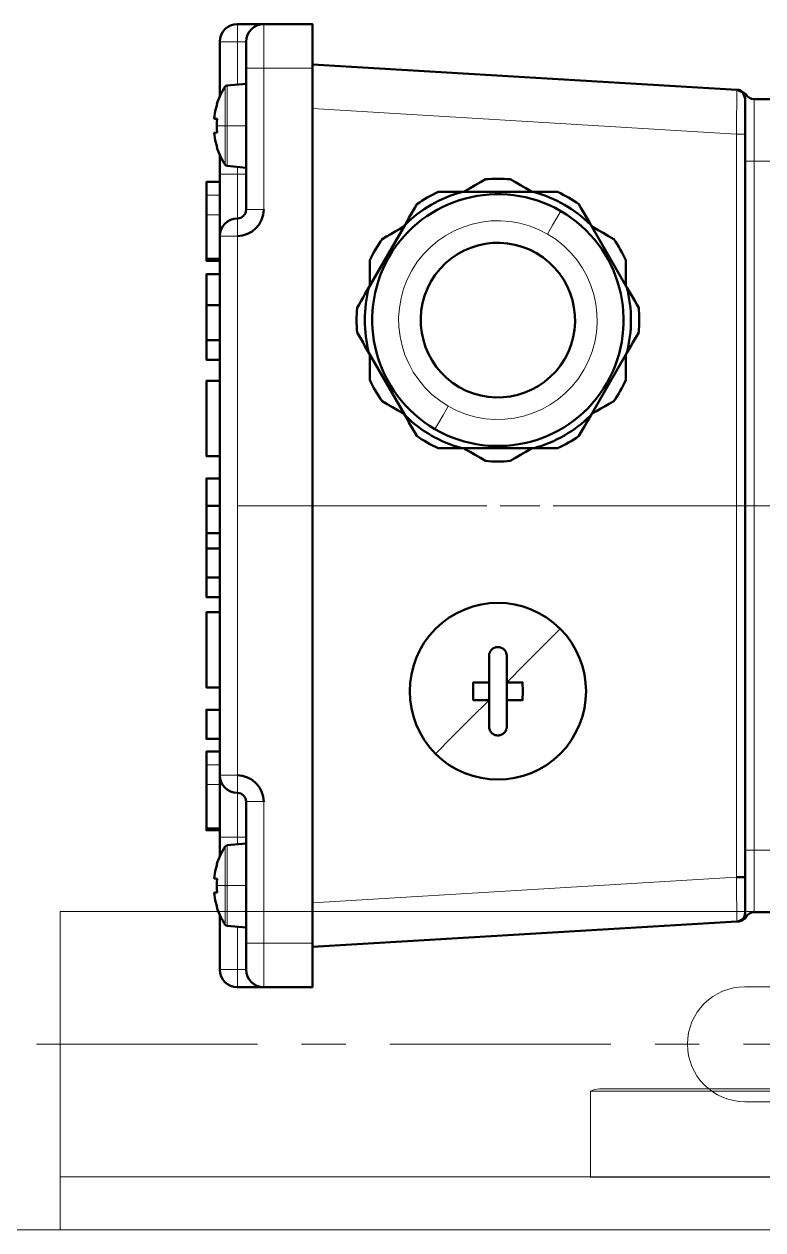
# Model space of a CAD drawing. Header units: millimetres. Extents: x 174875 to 182855, y -330615 to -324972.
# Drawn here: x 177646.8 to 177730.4, y -325858 to -325721.6 of the extents above; entities that cross this region are included whole.
import ezdxf

# ---------------------------------------------------------------- set-up
doc = ezdxf.new("R2010")
doc.units = ezdxf.units.MM
doc.header["$LTSCALE"] = 20
doc.linetypes.add('CENTER', pattern=[2, 1.25, -0.25, 0.25, -0.25])
doc.layers.get('0').update_dxf_attribs({"lineweight": 15})
doc.layers.add('PDF_几何图形', color=7, linetype='Continuous')
doc.layers.add('实线', color=7, linetype='Continuous')
doc.layers.add('中心线', color=1, linetype='CENTER', lineweight=9)
doc.layers.add('细实线', color=4, linetype='Continuous', lineweight=9)

# ---------------------------------------------------------------- blocks, each defined once
blk = doc.blocks.new('Z$W@#0D7750773333335')
at = {"layer": 'PDF_几何图形', "lineweight": 50}
for points in [[(39.42, 143.44), (39.25, 143.44), (39.2, 143.44), (39.2, 141.94)], [(39.42, 141.94), (39.42, 143.44), (41.88, 143.44), (44.39, 143.44), (45.55, 143.44), (46.62, 143.44), (47.41, 143.44), (47.93, 143.44), (48.11, 143.44), (48.11, 141.94)], [(49.53, 141.94), (49.53, 143.44), (52.83, 143.44), (52.83, 141.94)], [(55.36, 141.94), (55.36, 143.44), (63.87, 143.44), (63.87, 141.94)], [(65.59, 141.94), (65.59, 143.44), (67.79, 143.44)], [(67.79, 141.94), (67.79, 143.44), (71.06, 143.44)], [(71.06, 141.94), (71.06, 143.44), (72.81, 143.44), (72.81, 141.94)], [(72.81, 143.44), (75.92, 143.44)], [(75.92, 141.94), (75.92, 143.44), (79, 143.44), (79, 141.94)], [(90.04, 141.94), (90.04, 143.44), (81.53, 143.44), (81.53, 141.94)], [(92.44, 141.94), (92.44, 143.44), (94.63, 143.44), (98.59, 143.44), (98.59, 141.94)], [(94.63, 141.94), (94.63, 143.44)], [(98.59, 143.44), (102.11, 143.44), (102.11, 141.94)], [(103.85, 143.44), (103.69, 143.44), (103.63, 143.44), (103.63, 141.94)], [(103.85, 141.94), (103.85, 143.44), (106.32, 143.44), (108.82, 143.44), (109.98, 143.44), (111.06, 143.44), (111.85, 143.44), (112.36, 143.44), (112.54, 143.44), (112.54, 141.94)], [(36.21, 141.94), (38.44, 141.94), (40, 141.94), (41.47, 141.94), (42.8, 141.94), (43.91, 141.94), (44.74, 141.94), (45.26, 141.94), (45.44, 141.94), (106.41, 141.94), (106.59, 141.94), (107.1, 141.94), (107.94, 141.94), (109.05, 141.94), (110.37, 141.94), (111.85, 141.94), (113.41, 141.94), (115.64, 141.94)], [(26, 131.45), (28.89, 83.41)], [(122.96, 83.41), (125.84, 131.45)], [(55.93, 111.46), (55.93, 112.35), (55.93, 113.25), (54.93, 113.27), (53.93, 113.25), (53.93, 112.35), (53.93, 111.46), (55.93, 111.46), (57.44, 111.46), (58.93, 111.46), (59.03, 111.45), (59.12, 111.44), (59.17, 111.43), (59.22, 111.41), (59.26, 111.4), (59.31, 111.38), (59.4, 111.34), (59.48, 111.29), (59.52, 111.26), (59.56, 111.23), (59.6, 111.2), (59.63, 111.17), (59.7, 111.09), (59.76, 111.02), (59.79, 110.97), (59.81, 110.93), (59.83, 110.89), (59.85, 110.84), (59.87, 110.8), (59.89, 110.75), (59.9, 110.7), (59.91, 110.65), (59.93, 110.56), (59.93, 110.46), (59.93, 110.41), (59.93, 110.36), (59.92, 110.33), (59.92, 110.31), (59.92, 110.28), (59.91, 110.26), (59.89, 110.16), (59.85, 110.07), (59.84, 110.05), (59.83, 110.03), (59.82, 110), (59.81, 109.98), (59.79, 109.94), (59.76, 109.9), (59.7, 109.82), (59.64, 109.75), (59.6, 109.71), (59.56, 109.68), (59.52, 109.65), (59.48, 109.62), (59.44, 109.6), (59.4, 109.57), (59.36, 109.55), (59.31, 109.53), (59.22, 109.5), (59.13, 109.48), (59.08, 109.47), (59.03, 109.46), (58.98, 109.46), (58.93, 109.46), (57.44, 109.46), (55.93, 109.46), (53.93, 109.46), (52.43, 109.46), (50.93, 109.46), (50.84, 109.46), (50.74, 109.48), (50.69, 109.49), (50.65, 109.5), (50.6, 109.51), (50.55, 109.53), (50.47, 109.57), (50.38, 109.62), (50.34, 109.65), (50.3, 109.68), (50.27, 109.71), (50.23, 109.75), (50.16, 109.82), (50.11, 109.9), (50.08, 109.94), (50.05, 109.98), (50.03, 110.03), (50.01, 110.07), (49.99, 110.12), (49.98, 110.16), (49.97, 110.21), (49.95, 110.26), (49.94, 110.36), (49.93, 110.46), (49.94, 110.5), (49.94, 110.55), (49.94, 110.58), (49.95, 110.6), (49.95, 110.63), (49.95, 110.65), (49.98, 110.75), (50.01, 110.84), (50.02, 110.86), (50.03, 110.89), (50.04, 110.91), (50.05, 110.93), (50.08, 110.97), (50.1, 111.01), (50.16, 111.09), (50.23, 111.17), (50.27, 111.2), (50.3, 111.23), (50.34, 111.26), (50.38, 111.29), (50.42, 111.32), (50.47, 111.34), (50.51, 111.36), (50.55, 111.38), (50.65, 111.41), (50.74, 111.44), (50.79, 111.45), (50.84, 111.45), (50.88, 111.45), (50.93, 111.46), (52.43, 111.46), (53.93, 111.46)], [(53.93, 109.46), (53.93, 108.56), (53.93, 107.67), (54.93, 107.64), (55.93, 107.67), (55.93, 108.56), (55.93, 109.46)], [(28.89, 83.38), (28.89, 83.39), (28.89, 83.39), (28.89, 83.39), (28.89, 83.39), (28.89, 83.4), (28.89, 83.4), (28.89, 83.4), (28.89, 83.4), (28.89, 83.4), (28.89, 83.4), (28.89, 83.41), (28.89, 83.41), (28.89, 83.41), (28.89, 83.41), (28.89, 83.41)], [(28.89, 83.39), (28.89, 83.39), (28.89, 83.39), (28.89, 83.39), (28.89, 83.39), (28.89, 83.39), (28.89, 83.39), (28.89, 83.38), (28.89, 83.38), (28.89, 83.38)], [(117.96, 82.47), (118.04, 82.47), (118.12, 82.47), (118.2, 82.47), (118.27, 82.47), (118.35, 82.47), (118.43, 82.47), (118.5, 82.47), (118.57, 82.47), (118.65, 82.47), (118.72, 82.47), (118.79, 82.47), (118.86, 82.47), (118.92, 82.47), (118.99, 82.47), (119.05, 82.47), (119.12, 82.47), (119.18, 82.47), (119.24, 82.47), (119.3, 82.47), (119.36, 82.47), (119.42, 82.47), (119.48, 82.47), (119.53, 82.47), (119.59, 82.47), (119.65, 82.47), (119.7, 82.47), (119.76, 82.47), (119.82, 82.47), (119.87, 82.47), (119.92, 82.47), (119.97, 82.47), (120.02, 82.47), (120.07, 82.47), (120.12, 82.47), (120.17, 82.47), (120.22, 82.47), (120.28, 82.47), (120.33, 82.47), (120.39, 82.47), (120.44, 82.47), (120.49, 82.47), (120.54, 82.47), (120.59, 82.47), (120.64, 82.47), (120.68, 82.47), (120.71, 82.47), (120.75, 82.47), (120.78, 82.47), (120.81, 82.47), (120.84, 82.47), (120.88, 82.47), (120.91, 82.47), (120.94, 82.47), (120.97, 82.47), (121, 82.47), (121.03, 82.47), (121.06, 82.47), (121.09, 82.47), (121.12, 82.47), (121.15, 82.47), (121.18, 82.47), (121.21, 82.47), (121.24, 82.47), (121.27, 82.47), (121.3, 82.47), (121.33, 82.47), (121.36, 82.47), (121.39, 82.47), (121.42, 82.47), (121.45, 82.47), (121.48, 82.47), (121.5, 82.47), (121.53, 82.47), (121.56, 82.47), (121.59, 82.47), (121.62, 82.47), (121.64, 82.47), (121.67, 82.47), (121.69, 82.47), (121.72, 82.47), (121.74, 82.47), (121.77, 82.47), (121.79, 82.47), (121.81, 82.47), (121.83, 82.47), (121.84, 82.47), (121.86, 82.47), (121.87, 82.47), (121.88, 82.47), (121.9, 82.47), (121.91, 82.47), (121.92, 82.47), (121.93, 82.47), (121.94, 82.47), (121.95, 82.47), (121.95, 82.47), (121.96, 82.47), (121.97, 82.47), (121.97, 82.47), (121.97, 82.47), (121.97, 82.47), (121.98, 82.47), (122.65, 82.74), (122.96, 83.41)], [(122.95, 83.2), (122.95, 83.2), (122.95, 83.2), (122.95, 83.21), (122.95, 83.21), (122.95, 83.21), (122.95, 83.21), (122.95, 83.21), (122.95, 83.23), (122.95, 83.24), (122.95, 83.25), (122.95, 83.26), (122.95, 83.28), (122.95, 83.29), (122.96, 83.3), (122.96, 83.32), (122.96, 83.32), (122.96, 83.33), (122.96, 83.33), (122.96, 83.33), (122.96, 83.34), (122.96, 83.34), (122.96, 83.35), (122.96, 83.35), (122.96, 83.35), (122.96, 83.36), (122.96, 83.36), (122.96, 83.36), (122.96, 83.37), (122.96, 83.37), (122.96, 83.37), (122.96, 83.38), (122.96, 83.38)], [(122.96, 83.41), (122.96, 83.41), (122.96, 83.41), (122.96, 83.41), (122.96, 83.41), (122.96, 83.41), (122.96, 83.41), (122.96, 83.41), (122.96, 83.4), (122.96, 83.4), (122.96, 83.4), (122.96, 83.4), (122.96, 83.4), (122.96, 83.4), (122.96, 83.4), (122.96, 83.4), (122.96, 83.4), (122.96, 83.4), (122.96, 83.4), (122.96, 83.4)], [(122.96, 83.38), (122.96, 83.38), (122.96, 83.38), (122.96, 83.38), (122.96, 83.39), (122.96, 83.39), (122.96, 83.39), (122.96, 83.39), (122.96, 83.39), (122.96, 83.39), (122.96, 83.39), (122.96, 83.39), (122.96, 83.39)], [(30.34, 82.47), (30.13, 82.47), (30.02, 82.47), (29.94, 82.47), (29.9, 82.47), (29.88, 82.47)], [(121.45, 82.47), (121.43, 82.47), (121.24, 82.47), (121.03, 82.47), (120.79, 82.47), (120.53, 82.47), (120.26, 82.47), (119.96, 82.47), (119.65, 82.47), (119.33, 82.47), (118.99, 82.47), (118.65, 82.47), (118.31, 82.47), (117.96, 82.47), (33.89, 82.47), (33.54, 82.47), (33.19, 82.47), (32.85, 82.47), (32.52, 82.47), (32.2, 82.47), (31.89, 82.47), (31.59, 82.47), (31.31, 82.47), (31.06, 82.47), (30.82, 82.47), (30.61, 82.47), (30.42, 82.47), (30.4, 82.47)], [(121.96, 82.47), (121.96, 82.47), (121.95, 82.47), (121.9, 82.47), (121.83, 82.47), (121.72, 82.47), (121.51, 82.47)], [(122.93, 83.03), (122.93, 83.03), (122.93, 83.04), (122.93, 83.05), (122.94, 83.06), (122.94, 83.07), (122.94, 83.08), (122.94, 83.09), (122.94, 83.1), (122.94, 83.11), (122.94, 83.12), (122.94, 83.12), (122.94, 83.13), (122.95, 83.14), (122.95, 83.15), (122.95, 83.16), (122.95, 83.17), (122.95, 83.18), (122.95, 83.18), (122.95, 83.19), (122.95, 83.2), (122.95, 83.2), (122.95, 83.2)]]:
    blk.add_lwpolyline(points, dxfattribs=at)
at = {"layer": 'PDF_几何图形', "lineweight": 13}
for points in [[(44.39, 141.94), (44.39, 143.44)], [(46.62, 141.94), (46.62, 143.44)], [(108.82, 141.94), (108.82, 143.44)], [(111.06, 141.94), (111.06, 143.44)], [(23.44, 141.94), (23.44, 141.79), (23.44, 141.36), (23.44, 140.71), (23.44, 139.94), (22.68, 139.94), (22.03, 139.94), (21.6, 139.94), (21.45, 139.94)], [(32.94, 142.26), (32.94, 141.85), (32.94, 141.31), (31.57, 141.31), (30.34, 141.31), (29.36, 141.31), (28.73, 141.31), (28.51, 141.31)], [(38.44, 141.94), (38.44, 141.79), (38.44, 141.36), (38.44, 140.71), (38.44, 139.94), (38.44, 139.24), (38.44, 138.94)], [(45.44, 141.94), (45.44, 141.79), (45.44, 141.36), (45.44, 140.71), (45.44, 139.94), (106.41, 139.94), (106.41, 140.71), (106.41, 141.36), (106.41, 141.79), (106.41, 141.94)], [(113.41, 141.94), (113.41, 141.79), (113.41, 141.36), (113.41, 140.71), (113.41, 139.94), (114.25, 139.94)], [(118.91, 142.26), (118.91, 141.85), (118.91, 141.31), (120.28, 141.31), (121.51, 141.31), (122.49, 141.31), (123.12, 141.31), (123.34, 141.31)], [(128.4, 141.94), (128.4, 141.79), (128.4, 141.36), (128.4, 140.71), (128.4, 139.94), (129.17, 139.94), (129.82, 139.94), (130.25, 139.94), (130.4, 139.94)], [(28.38, 141.08), (28.54, 141.08), (28.99, 141.08), (29.72, 141.08), (30.66, 141.08), (31.76, 141.08), (32.94, 141.08), (34.12, 141.08), (35.22, 141.08), (36.17, 141.08), (36.89, 141.08), (37.35, 141.08), (37.5, 141.08)], [(32.94, 138.94), (32.94, 141.08), (32.94, 141.21), (32.94, 141.31), (34.31, 141.31), (35.54, 141.31), (36.52, 141.31), (37.15, 141.31), (37.37, 141.31)], [(114.48, 141.31), (114.7, 141.31), (115.32, 141.31), (116.3, 141.31), (117.54, 141.31), (118.91, 141.31), (118.91, 141.21), (118.91, 141.08), (117.73, 141.08), (116.63, 141.08), (115.68, 141.08), (114.96, 141.08), (114.5, 141.08), (114.35, 141.08)], [(118.91, 138.94), (118.91, 141.08), (120.09, 141.08), (121.19, 141.08), (122.13, 141.08), (122.86, 141.08), (123.31, 141.08), (123.47, 141.08)], [(23.44, 138.94), (23.44, 139.24), (23.44, 139.94), (28.28, 139.94)], [(37.6, 139.94), (38.44, 139.94), (39.73, 139.94), (40.94, 139.94), (41.97, 139.94), (42.77, 139.94), (43.27, 139.94), (43.44, 139.94), (43.59, 139.94), (44.02, 139.94), (44.67, 139.94), (45.44, 139.94)], [(75.92, 139.94), (75.92, 136.2), (75.92, 132.45), (75.92, 111.71)], [(113.41, 138.94), (113.41, 139.24), (113.41, 139.94), (112.12, 139.94), (110.91, 139.94), (109.88, 139.94), (109.08, 139.94), (108.58, 139.94), (108.41, 139.94), (108.26, 139.94), (107.83, 139.94), (107.18, 139.94), (106.41, 139.94)], [(123.57, 139.94), (128.4, 139.94), (128.4, 139.24), (128.4, 138.94)], [(26.44, 138.94), (26.44, 138.79), (26.44, 138.36), (26.44, 137.71), (26.44, 136.95), (25.15, 136.95), (23.94, 136.95), (22.91, 136.95), (22.12, 136.95), (21.62, 136.95), (21.45, 136.95)], [(26.44, 131.45), (26.44, 136.95), (42.44, 136.95), (42.44, 137.71), (42.44, 138.36), (42.44, 138.79), (42.44, 138.94)], [(109.41, 138.94), (109.41, 138.79), (109.41, 138.36), (109.41, 137.71), (109.41, 136.95)], [(125.4, 138.94), (125.4, 138.79), (125.4, 138.36), (125.4, 137.71), (125.4, 136.95), (126.7, 136.95), (127.9, 136.95), (128.94, 136.95), (129.73, 136.95), (130.23, 136.95), (130.4, 136.95)], [(109.41, 136.95), (125.4, 136.95), (125.4, 131.45)], [(31.01, 131.45), (33.89, 83.47), (117.96, 83.47), (120.84, 131.45)], [(53.93, 111.46), (51.83, 113.55), (49.8, 115.59), (47.86, 117.52)], [(55.93, 109.46), (58.03, 107.36), (60.07, 105.32), (62, 103.39)], [(75.92, 110.21), (75.92, 105.71)], [(75.92, 104.21), (75.92, 83.47), (75.92, 79.72), (75.92, 75.97)], [(33.89, 83.47), (33.88, 83.47), (33.87, 83.47), (33.85, 83.47), (33.83, 83.47), (33.8, 83.47), (33.77, 83.47), (33.74, 83.46), (33.7, 83.46), (33.66, 83.46), (33.62, 83.46), (33.57, 83.46), (33.52, 83.46), (33.46, 83.46), (33.4, 83.46), (33.34, 83.46), (33.27, 83.46), (33.2, 83.46), (33.13, 83.46), (33.05, 83.46), (32.97, 83.46), (32.88, 83.45), (32.79, 83.45), (32.7, 83.45), (32.61, 83.45), (32.51, 83.45), (32.41, 83.45), (32.3, 83.45), (32.2, 83.45), (32.08, 83.45), (31.97, 83.44), (31.78, 83.44), (31.59, 83.44), (31.41, 83.44), (31.24, 83.44), (31.07, 83.43), (30.91, 83.43), (30.76, 83.43), (30.62, 83.43), (30.48, 83.43), (30.35, 83.42), (30.33, 83.42), (30.3, 83.42), (30.28, 83.42), (30.25, 83.42), (30.23, 83.42), (30.2, 83.42), (30.18, 83.42), (30.16, 83.42), (30.13, 83.42), (30.11, 83.42), (30.09, 83.42), (30.06, 83.42), (30.04, 83.42), (30.02, 83.42), (30, 83.42), (29.97, 83.42), (29.95, 83.42), (29.93, 83.42), (29.91, 83.42), (29.89, 83.42), (29.87, 83.42), (29.85, 83.42), (29.83, 83.42), (29.81, 83.42), (29.79, 83.42), (29.77, 83.42), (29.75, 83.42), (29.73, 83.42), (29.71, 83.42), (29.69, 83.42), (29.67, 83.42), (29.65, 83.42), (29.63, 83.42), (29.62, 83.42), (29.6, 83.42), (29.58, 83.42), (29.56, 83.42), (29.55, 83.41), (29.53, 83.41), (29.51, 83.41), (29.49, 83.41), (29.48, 83.41), (29.46, 83.41), (29.45, 83.41), (29.43, 83.41), (29.42, 83.41), (29.4, 83.41), (29.39, 83.41), (29.37, 83.41), (29.36, 83.41), (29.34, 83.41), (29.33, 83.41), (29.31, 83.41), (29.3, 83.41), (29.29, 83.41), (29.27, 83.41), (29.26, 83.41), (29.25, 83.41), (29.24, 83.41), (29.22, 83.41), (29.21, 83.41), (29.2, 83.41), (29.19, 83.41), (29.18, 83.41), (29.16, 83.41), (29.15, 83.41), (29.14, 83.41), (29.13, 83.41), (29.12, 83.41), (29.11, 83.41), (29.1, 83.41), (29.09, 83.41), (29.08, 83.41), (29.07, 83.41), (29.07, 83.41), (29.06, 83.41), (29.05, 83.41), (29.04, 83.41), (29.03, 83.41), (29.02, 83.41), (29.02, 83.41), (29.01, 83.41), (29, 83.41), (28.99, 83.41), (28.99, 83.41), (28.98, 83.41), (28.98, 83.41), (28.97, 83.41), (28.96, 83.41), (28.96, 83.41), (28.95, 83.41), (28.95, 83.41), (28.94, 83.41), (28.94, 83.41), (28.93, 83.41), (28.93, 83.41), (28.92, 83.41), (28.92, 83.41), (28.92, 83.41), (28.91, 83.41), (28.91, 83.41), (28.91, 83.41), (28.9, 83.41), (28.9, 83.41), (28.9, 83.41), (28.9, 83.41), (28.89, 83.41), (28.89, 83.41), (28.89, 83.41), (28.89, 83.41), (28.89, 83.41), (28.89, 83.41), (28.89, 83.41), (28.89, 83.41), (28.89, 83.41), (28.89, 83.41)], [(122.96, 83.41), (122.96, 83.41), (122.96, 83.41), (122.96, 83.41), (122.96, 83.41), (122.96, 83.41), (122.96, 83.41), (122.96, 83.41), (122.96, 83.41), (122.96, 83.41), (122.96, 83.41), (122.96, 83.41), (122.96, 83.41), (122.96, 83.41), (122.96, 83.41), (122.95, 83.41), (122.95, 83.41), (122.95, 83.41), (122.95, 83.41), (122.95, 83.41), (122.95, 83.41), (122.95, 83.41), (122.95, 83.41), (122.95, 83.41), (122.94, 83.41), (122.94, 83.41), (122.94, 83.41), (122.94, 83.41), (122.94, 83.41), (122.94, 83.41), (122.93, 83.41), (122.93, 83.41), (122.93, 83.41), (122.93, 83.41), (122.93, 83.41), (122.92, 83.41), (122.92, 83.41), (122.92, 83.41), (122.92, 83.41), (122.91, 83.41), (122.91, 83.41), (122.91, 83.41), (122.91, 83.41), (122.9, 83.41), (122.9, 83.41), (122.9, 83.41), (122.9, 83.41), (122.89, 83.41), (122.89, 83.41), (122.89, 83.41), (122.88, 83.41), (122.88, 83.41), (122.88, 83.41), (122.87, 83.41), (122.87, 83.41), (122.87, 83.41), (122.86, 83.41), (122.86, 83.41), (122.86, 83.41), (122.85, 83.41), (122.85, 83.41), (122.85, 83.41), (122.84, 83.41), (122.84, 83.41), (122.83, 83.41), (122.83, 83.41), (122.83, 83.41), (122.82, 83.41), (122.82, 83.41), (122.81, 83.41), (122.81, 83.41), (122.8, 83.41), (122.8, 83.41), (122.8, 83.41), (122.79, 83.41), (122.79, 83.41), (122.78, 83.41), (122.78, 83.41), (122.77, 83.41), (122.77, 83.41), (122.76, 83.41), (122.76, 83.41), (122.75, 83.41), (122.75, 83.41), (122.74, 83.41), (122.74, 83.41), (122.73, 83.41), (122.72, 83.41), (122.72, 83.41), (122.71, 83.41), (122.71, 83.41), (122.7, 83.41), (122.7, 83.41), (122.69, 83.41), (122.68, 83.41), (122.68, 83.41), (122.67, 83.41), (122.67, 83.41), (122.66, 83.41), (122.65, 83.41), (122.65, 83.41), (122.64, 83.41), (122.63, 83.41), (122.63, 83.41), (122.62, 83.41), (122.61, 83.41), (122.61, 83.41), (122.6, 83.41), (122.59, 83.41), (122.59, 83.41), (122.58, 83.41), (122.57, 83.41), (122.57, 83.41), (122.56, 83.41), (122.55, 83.41), (122.54, 83.41), (122.54, 83.41), (122.53, 83.41), (122.52, 83.41), (122.51, 83.41), (122.51, 83.41), (122.5, 83.41), (122.49, 83.41), (122.48, 83.41), (122.47, 83.41), (122.47, 83.41), (122.46, 83.41), (122.45, 83.41), (122.44, 83.41), (122.43, 83.41), (122.43, 83.41), (122.42, 83.41), (122.41, 83.41), (122.4, 83.41), (122.39, 83.41), (122.38, 83.41), (122.37, 83.41), (122.37, 83.41), (122.36, 83.41), (122.35, 83.41), (122.34, 83.41), (122.33, 83.41), (122.32, 83.41), (122.31, 83.41), (122.3, 83.41), (122.29, 83.42), (122.28, 83.42), (122.27, 83.42), (122.26, 83.42), (122.25, 83.42), (122.25, 83.42), (122.24, 83.42), (122.23, 83.42), (122.22, 83.42), (122.21, 83.42), (122.2, 83.42), (122.19, 83.42), (122.18, 83.42), (122.17, 83.42), (122.16, 83.42), (122.15, 83.42), (122.14, 83.42), (122.12, 83.42), (122.11, 83.42), (122.1, 83.42), (122.09, 83.42), (122.08, 83.42), (122.07, 83.42), (122.06, 83.42), (122.05, 83.42), (122.04, 83.42), (122.03, 83.42), (122.02, 83.42), (122.01, 83.42), (121.99, 83.42), (121.98, 83.42), (121.97, 83.42), (121.96, 83.42), (121.95, 83.42), (121.94, 83.42), (121.93, 83.42), (121.92, 83.42), (121.9, 83.42), (121.89, 83.42), (121.88, 83.42), (121.87, 83.42), (121.86, 83.42), (121.84, 83.42), (121.83, 83.42), (121.82, 83.42), (121.81, 83.42), (121.8, 83.42), (121.78, 83.42), (121.77, 83.42), (121.76, 83.42), (121.75, 83.42), (121.73, 83.42), (121.72, 83.42), (121.71, 83.42), (121.7, 83.42), (121.68, 83.42), (121.67, 83.42), (121.66, 83.42), (121.64, 83.42), (121.63, 83.42), (121.62, 83.42), (121.6, 83.42), (121.59, 83.42), (121.58, 83.42), (121.57, 83.42), (121.55, 83.42), (121.54, 83.42), (121.52, 83.42), (121.51, 83.42), (121.5, 83.42), (121.33, 83.43), (121.16, 83.43), (120.97, 83.43), (120.78, 83.43), (120.57, 83.44), (120.35, 83.44), (120.11, 83.44), (119.87, 83.44), (119.74, 83.45), (119.6, 83.45), (119.47, 83.45), (119.34, 83.45), (119.22, 83.45), (119.1, 83.45), (118.99, 83.45), (118.88, 83.46), (118.78, 83.46), (118.68, 83.46), (118.6, 83.46), (118.51, 83.46), (118.43, 83.46), (118.36, 83.46), (118.3, 83.46), (118.23, 83.46), (118.18, 83.46), (118.13, 83.46), (118.09, 83.47), (118.05, 83.47), (118.02, 83.47), (117.99, 83.47), (117.97, 83.47), (117.96, 83.47), (117.96, 83.08), (117.96, 82.76), (117.96, 82.47)], [(29.88, 82.47), (29.88, 82.47), (29.87, 82.47), (29.87, 82.47), (29.86, 82.47), (29.85, 82.47), (29.85, 82.47), (29.84, 82.47), (29.84, 82.47), (29.83, 82.47), (29.82, 82.47), (29.82, 82.46), (29.81, 82.46), (29.81, 82.46), (29.8, 82.46), (29.8, 82.46), (29.79, 82.46), (29.79, 82.46), (29.78, 82.46), (29.77, 82.46), (29.77, 82.46), (29.76, 82.46), (29.76, 82.46), (29.75, 82.46), (29.75, 82.46), (29.74, 82.45), (29.74, 82.45), (29.73, 82.45), (29.73, 82.45), (29.72, 82.45), (29.72, 82.45), (29.71, 82.45), (29.7, 82.45), (29.7, 82.45), (29.69, 82.45), (29.69, 82.44), (29.68, 82.44), (29.68, 82.44), (29.67, 82.44), (29.67, 82.44), (29.67, 82.44), (29.66, 82.44), (29.66, 82.44), (29.65, 82.43), (29.65, 82.43), (29.64, 82.43), (29.64, 82.43), (29.63, 82.43), (29.63, 82.43), (29.62, 82.43), (29.62, 82.43), (29.61, 82.42), (29.61, 82.42), (29.61, 82.42), (29.6, 82.42), (29.6, 82.42), (29.59, 82.42), (29.59, 82.42), (29.58, 82.41), (29.58, 82.41), (29.58, 82.41), (29.57, 82.41), (29.57, 82.41), (29.56, 82.41), (29.55, 82.4), (29.55, 82.4), (29.54, 82.4), (29.53, 82.4), (29.52, 82.39), (29.52, 82.39), (29.51, 82.39), (29.5, 82.38), (29.5, 82.38), (29.49, 82.38), (29.49, 82.38), (29.48, 82.37), (29.48, 82.37), (29.47, 82.37), (29.47, 82.37), (29.46, 82.37), (29.46, 82.36), (29.45, 82.36), (29.45, 82.36), (29.45, 82.36), (29.44, 82.36), (29.44, 82.36), (29.44, 82.35), (29.43, 82.35), (29.43, 82.35), (29.43, 82.35), (29.43, 82.35), (29.43, 82.35), (29.42, 82.35), (29.42, 82.35), (29.42, 82.35), (29.42, 82.35), (29.42, 82.35), (29.42, 82.35), (29.42, 82.35)], [(29.94, 81.47), (30.12, 81.47), (30.64, 81.47), (31.47, 81.47), (32.58, 81.47), (33.9, 81.47), (35.38, 81.47), (36.94, 81.47), (36.94, 82.17), (36.94, 82.47)], [(36.94, 78.47), (36.94, 78.76), (36.94, 79.47), (36.94, 81.47), (114.91, 81.47), (114.91, 82.17), (114.91, 82.47)], [(121.91, 81.47), (121.73, 81.47), (121.21, 81.47), (120.38, 81.47), (119.27, 81.47), (117.94, 81.47), (116.47, 81.47), (114.91, 81.47), (114.91, 79.47), (36.94, 79.47), (35.38, 79.47), (33.9, 79.47), (32.58, 79.47), (31.47, 79.47), (30.64, 79.47), (30.12, 79.47), (29.94, 79.47)]]:
    blk.add_lwpolyline(points, dxfattribs=at)
at = {"layer": 'PDF_几何图形', "lineweight": 50}
for points in [[(21.45, 136.95), (21.45, 137.17), (21.45, 137.82), (21.45, 138.8), (21.45, 139.94, -0.411438), (23.44, 141.94), (29.67, 141.94)], [(45.44, 141.94, 0.411433), (43.44, 139.94, -0.411443), (42.44, 138.94), (26.44, 138.94), (25.3, 138.94), (24.32, 138.94), (23.67, 138.94), (23.44, 138.94, 0.411438), (21.45, 136.95), (21.45, 131.45), (21.62, 131.45), (22.12, 131.45), (22.91, 131.45), (23.94, 131.45), (25.15, 131.45), (26.44, 131.45), (125.4, 131.45), (126.7, 131.45), (127.9, 131.45), (128.94, 131.45), (129.73, 131.45), (130.23, 131.45), (130.4, 131.45), (130.4, 136.95), (130.4, 137.17), (130.4, 137.82), (130.4, 138.8), (130.4, 139.94, 0.411433), (128.4, 141.94), (122.18, 141.94)], [(37.69, 138.94), (37.5, 141.08, 0.227952), (37.37, 141.31, 0.069018), (35.39, 142.26), (35.38, 142.25), (35.37, 142.23), (34.57, 142.44), (33.76, 142.56), (33.74, 142.44), (33.7, 142.23), (33.32, 142.25), (32.94, 142.26), (32.56, 142.25), (32.18, 142.23), (32.15, 142.44), (32.12, 142.56), (31.31, 142.44), (30.52, 142.23), (30.5, 142.25), (30.49, 142.26, 0.069018), (28.51, 141.31, 0.227952), (28.38, 141.08), (28.19, 138.94)], [(106.41, 141.94, -0.411443), (108.41, 139.94, 0.411443), (109.41, 138.94), (125.4, 138.94), (126.55, 138.94), (127.52, 138.94), (128.17, 138.94), (128.4, 138.94, -0.411433), (130.4, 136.95)], [(123.66, 138.94), (123.47, 141.08, 0.227952), (123.34, 141.31, 0.069018), (121.36, 142.26), (121.35, 142.25), (121.33, 142.23), (120.54, 142.44), (119.72, 142.56), (119.7, 142.44), (119.67, 142.23), (119.29, 142.25), (118.91, 142.26), (118.53, 142.25), (118.15, 142.23), (118.11, 142.44), (118.09, 142.56), (117.28, 142.44), (116.48, 142.23), (116.46, 142.25), (116.46, 142.26, 0.069018), (114.48, 141.31, 0.227797), (114.35, 141.08), (114.16, 138.94)], [(93.03, 124.95), (92.41, 124.95), (91.85, 124.95), (91.29, 124.95), (90.72, 124.95), (90.15, 124.95, 0.043587), (87.74, 123.56), (87.4, 122.97), (87.07, 122.38), (86.73, 121.8), (86.39, 121.22), (86.31, 121.07)], [(107.53, 121.07), (107.22, 121.6), (106.94, 122.09), (106.65, 122.58), (106.37, 123.07), (106.09, 123.56, 0.043587), (103.68, 124.95), (103, 124.95), (102.32, 124.95), (101.64, 124.95), (100.97, 124.95), (100.8, 124.95)], [(82.42, 114.34), (82.33, 114.18), (82, 113.6), (81.66, 113.02), (81.32, 112.43), (80.98, 111.85, 0.043612), (80.98, 109.06), (81.32, 108.47), (81.66, 107.89), (82, 107.3), (82.34, 106.72), (82.42, 106.57)], [(111.41, 106.57), (111.5, 106.73), (111.84, 107.31), (112.17, 107.89), (112.51, 108.48), (112.85, 109.06, 0.043584), (112.85, 111.85), (112.51, 112.44), (112.17, 113.02), (111.83, 113.61), (111.5, 114.19), (111.41, 114.34)], [(86.31, 99.85), (86.62, 99.31), (86.9, 98.82), (87.18, 98.33), (87.46, 97.85), (87.74, 97.35, 0.043599), (90.15, 95.96), (90.84, 95.96), (91.51, 95.96), (92.19, 95.96), (92.86, 95.96), (93.03, 95.96)], [(100.8, 95.96), (101.42, 95.96), (101.98, 95.96), (102.54, 95.96), (103.11, 95.96), (103.68, 95.96, 0.043599), (106.09, 97.35), (106.43, 97.94), (106.77, 98.53), (107.1, 99.11), (107.44, 99.69), (107.53, 99.85)], [(28.9, 83.16), (28.9, 83.16), (28.9, 83.16), (28.9, 83.18), (28.9, 83.18), (28.9, 83.18), (28.9, 83.19), (28.9, 83.19), (28.9, 83.19), (28.9, 83.19), (28.9, 83.2), (28.9, 83.2), (28.9, 83.21), (28.9, 83.21), (28.9, 83.22), (28.9, 83.22), (28.9, 83.23), (28.9, 83.23), (28.9, 83.24), (28.9, 83.24), (28.9, 83.25), (28.9, 83.25), (28.9, 83.26), (28.89, 83.26), (28.89, 83.28), (28.89, 83.3), (28.89, 83.32), (28.89, 83.33), (28.89, 83.35), (28.89, 83.36), (28.89, 83.37), (28.89, 83.37), (28.89, 83.37), (28.89, 83.37), (28.89, 83.37), (28.89, 83.37), (28.89, 83.38), (28.89, 83.38), (28.89, 83.38), (28.89, 83.38), (28.89, 83.38), (28.89, 83.38), (28.89, 83.39), (28.89, 83.39), (28.89, 83.41, 0.393551), (29.87, 82.47), (29.87, 82.47), (29.88, 82.47), (29.88, 82.47), (29.88, 82.47), (29.89, 82.47), (29.89, 82.47), (29.9, 82.47), (29.91, 82.47), (29.92, 82.47), (29.93, 82.47), (29.94, 82.47), (29.95, 82.47), (29.96, 82.47), (29.98, 82.47), (29.99, 82.47), (30.01, 82.47), (30.02, 82.47), (30.04, 82.47), (30.06, 82.47), (30.08, 82.47), (30.1, 82.47), (30.13, 82.47), (30.15, 82.47), (30.18, 82.47), (30.21, 82.47), (30.23, 82.47), (30.26, 82.47), (30.29, 82.47), (30.32, 82.47), (30.34, 82.47), (30.37, 82.47), (30.4, 82.47), (30.43, 82.47), (30.47, 82.47), (30.5, 82.47), (30.53, 82.47), (30.56, 82.47), (30.6, 82.47), (30.63, 82.47), (30.66, 82.47), (30.69, 82.47), (30.73, 82.47), (30.76, 82.47), (30.79, 82.47), (30.82, 82.47), (30.85, 82.47), (30.9, 82.47), (30.96, 82.47), (31.02, 82.47), (31.08, 82.47), (31.14, 82.47), (31.21, 82.47), (31.27, 82.47), (31.33, 82.47), (31.4, 82.47), (31.47, 82.47), (31.54, 82.47), (31.61, 82.47), (31.68, 82.47), (31.75, 82.47), (31.8, 82.47), (31.85, 82.47), (31.9, 82.47), (31.94, 82.47), (31.99, 82.47), (32.05, 82.47), (32.1, 82.47), (32.15, 82.47), (32.21, 82.47), (32.26, 82.47), (32.32, 82.47), (32.37, 82.47), (32.43, 82.47), (32.49, 82.47), (32.55, 82.47), (32.61, 82.47), (32.67, 82.47), (32.73, 82.47), (32.79, 82.47), (32.86, 82.47), (32.93, 82.47), (32.99, 82.47), (33.06, 82.47), (33.13, 82.47), (33.2, 82.47), (33.27, 82.47), (33.35, 82.47), (33.42, 82.47), (33.5, 82.47), (33.57, 82.47), (33.65, 82.47), (33.73, 82.47), (33.81, 82.47), (33.89, 82.47), (33.89, 82.77), (33.89, 83.47)], [(28.9, 83.19), (28.9, 83.19), (28.9, 83.19), (28.9, 83.18), (28.9, 83.18), (28.9, 83.17), (28.9, 83.16), (28.9, 83.15), (28.9, 83.13), (28.91, 83.11), (28.91, 83.08), (28.91, 83.06), (28.92, 83.03), (28.95, 82.92), (28.99, 82.8), (29.06, 82.69), (29.13, 82.59), (29.22, 82.49), (29.31, 82.41), (29.42, 82.35, -0.274261), (29.94, 81.47), (29.94, 79.47, 0.411432)], [(121.91, 79.47), (121.91, 81.47, -0.274288), (122.43, 82.35), (122.93, 83.03)]]:
    blk.add_lwpolyline(points, format="xyb", dxfattribs=at)
for points in [[(83.81, 119.63, 0.043592), (82.42, 117.22), (82.42, 116.77), (82.42, 116.33), (82.42, 115.88), (82.42, 115.44), (82.42, 114.99), (82.42, 114.55), (82.42, 106.36), (82.42, 105.92), (82.42, 105.47), (82.42, 105.03), (82.42, 104.59), (82.42, 104.14), (82.42, 103.7, 0.043599), (83.81, 101.28), (84.2, 101.06), (84.59, 100.84), (84.97, 100.62), (85.36, 100.39), (85.74, 100.17), (86.12, 99.95), (93.21, 95.86), (93.6, 95.64), (93.98, 95.41), (94.37, 95.19), (94.75, 94.97), (95.14, 94.75), (95.52, 94.52, 0.043613), (98.31, 94.52), (98.69, 94.75), (99.08, 94.97), (99.46, 95.19), (99.85, 95.41), (100.23, 95.64), (100.62, 95.86), (107.71, 99.95), (108.09, 100.17), (108.48, 100.39), (108.86, 100.62), (109.25, 100.84), (109.63, 101.06), (110.02, 101.28, 0.043587), (111.41, 103.7), (111.41, 104.14), (111.41, 104.59), (111.41, 105.03), (111.41, 105.48), (111.41, 105.92), (111.41, 106.36), (111.41, 114.55), (111.41, 114.99), (111.41, 115.44), (111.41, 115.88), (111.41, 116.33), (111.41, 116.77), (111.41, 117.22, 0.04358), (110.02, 119.63), (109.63, 119.85), (109.25, 120.07), (108.86, 120.3), (108.48, 120.52), (108.09, 120.74), (107.71, 120.96), (100.62, 125.05), (100.23, 125.28), (99.85, 125.5), (99.46, 125.72), (99.08, 125.94), (98.69, 126.17), (98.31, 126.39, 0.043584), (95.52, 126.39), (95.14, 126.17), (94.75, 125.94), (94.37, 125.72), (93.98, 125.5), (93.6, 125.28), (93.21, 125.05), (86.12, 120.96), (85.74, 120.74), (85.35, 120.52), (84.97, 120.3), (84.58, 120.07), (84.2, 119.85)], [(84.58, 117.58, 0.41384), (89.79, 98.12, 0.411439), (109.25, 103.33, 0.413837), (104.04, 122.79, 0.411437)], [(62, 103.39, 0.413838), (62, 117.52, 0.411442), (47.86, 117.52, 0.413838), (47.86, 103.39, 0.411436)], [(89.34, 114.83, 0.413838), (92.54, 102.88, 0.411441), (104.49, 106.08, 0.413838), (101.29, 118.03, 0.411438)]]:
    blk.add_lwpolyline(points, format="xyb", close=True, dxfattribs=at)
at = {"layer": 'PDF_几何图形', "lineweight": 13}
for points in [[(106.65, 104.83, 0.413838), (102.54, 120.2, 0.411438), (87.18, 116.08)], [(84.58, 117.58), (84.78, 117.46), (85.34, 117.14), (86.18, 116.65), (87.18, 116.08, 0.413837), (91.29, 100.72, 0.411438), (106.65, 104.83), (107.65, 104.26), (108.49, 103.77), (109.05, 103.45), (109.25, 103.33)]]:
    blk.add_lwpolyline(points, format="xyb", dxfattribs=at)
at = {"layer": 'PDF_几何图形', "lineweight": 18}
blk.add_lwpolyline([(-0.05, 78.56), (-0.05, 81.87), (-0.05, 84.93), (-0.05, 87.73), (-0.05, 90.25), (-0.05, 92.5), (-0.05, 94.46), (-0.05, 96.13), (-0.05, 97.5), (-0.05, 98.58), (-0.05, 99.34), (-0.05, 99.81), (-0.05, 99.96), (9.68, 99.96), (9.68, 99.8), (9.68, 99.33), (9.68, 98.55), (9.68, 97.45), (9.68, 96.05), (9.68, 94.35), (9.68, 92.35), (9.68, 90.06), (9.68, 87.49), (9.68, 84.64), (9.68, 81.52), (9.68, 78.15)], dxfattribs=at)
blk.add_lwpolyline([(9.95, 77.37), (9.95, 80.71), (9.95, 83.79), (9.95, 86.61), (9.95, 89.16), (9.95, 91.43), (9.95, 93.41), (9.95, 95.09), (9.95, 96.48), (9.95, 97.56), (9.95, 98.34), (9.95, 98.81), (9.95, 98.96, 0.131649), (9.68, 99.96)], format="xyb", dxfattribs=at)
at = {"layer": 'PDF_几何图形', "lineweight": 50}
for centre, radius, start, end in [((42.42, 139.96), 3.01, 270.2722, 359.7278), ((109.43, 139.96), 3.01, 180.2714, 269.7276), ((96.92, 110.45), 15.06, 75.7701, 104.2299), ((96.92, 110.46), 15.06, 135.7685, 164.2313), ((96.91, 110.46), 15.06, 15.7693, 44.231), ((96.92, 110.46), 15.06, 195.7693, 224.2309), ((96.91, 110.46), 15.06, 315.7696, 344.2301), ((96.92, 110.46), 15.06, 255.7689, 284.2311)]:
    blk.add_arc(centre, radius, start, end, dxfattribs=at)
at = {"layer": 'PDF_几何图形', "lineweight": 13}
blk.add_arc((121.92, 81.37), 1.1, 62.717, 87.7997, dxfattribs=at)
blk = doc.blocks.new('英铄BN(A)S250系列-主视图')
for p, q in [((-1426.21, 22860.81), (-1426.21, 23279.81)), ((-1426.21, 23244.81), (-1390.21, 23244.81)), ((-1420.21, 22860.81), (-1420.21, 23244.81)), ((-1390.21, 23244.81), (-1390.21, 22860.81))]:
    blk.add_line(p, q)
at = {"layer": '中心线'}
blk.add_line((-1405.21, 22862.48), (-1405.21, 23267.47), dxfattribs=at)
at = {"layer": '细实线'}
blk.add_lwpolyline([(-1398.71, 23167.31, 1), (-1411.71, 23167.31), (-1411.71, 23162.31, 1), (-1398.71, 23162.31)], format="xyb", close=True, dxfattribs=at)
at = {"layer": '实线'}
blk.add_blockref('Z$W@#0D7750773333335', (-1420.21, 23084.81), dxfattribs=at)

msp = doc.modelspace()

# ---------------------------------------------------------------- block references
at = {"rotation": 90}
msp.add_blockref('英铄BN(A)S250系列-主视图', (200895.648, -324431.792), dxfattribs=at)

doc.saveas('drawing.dxf')
